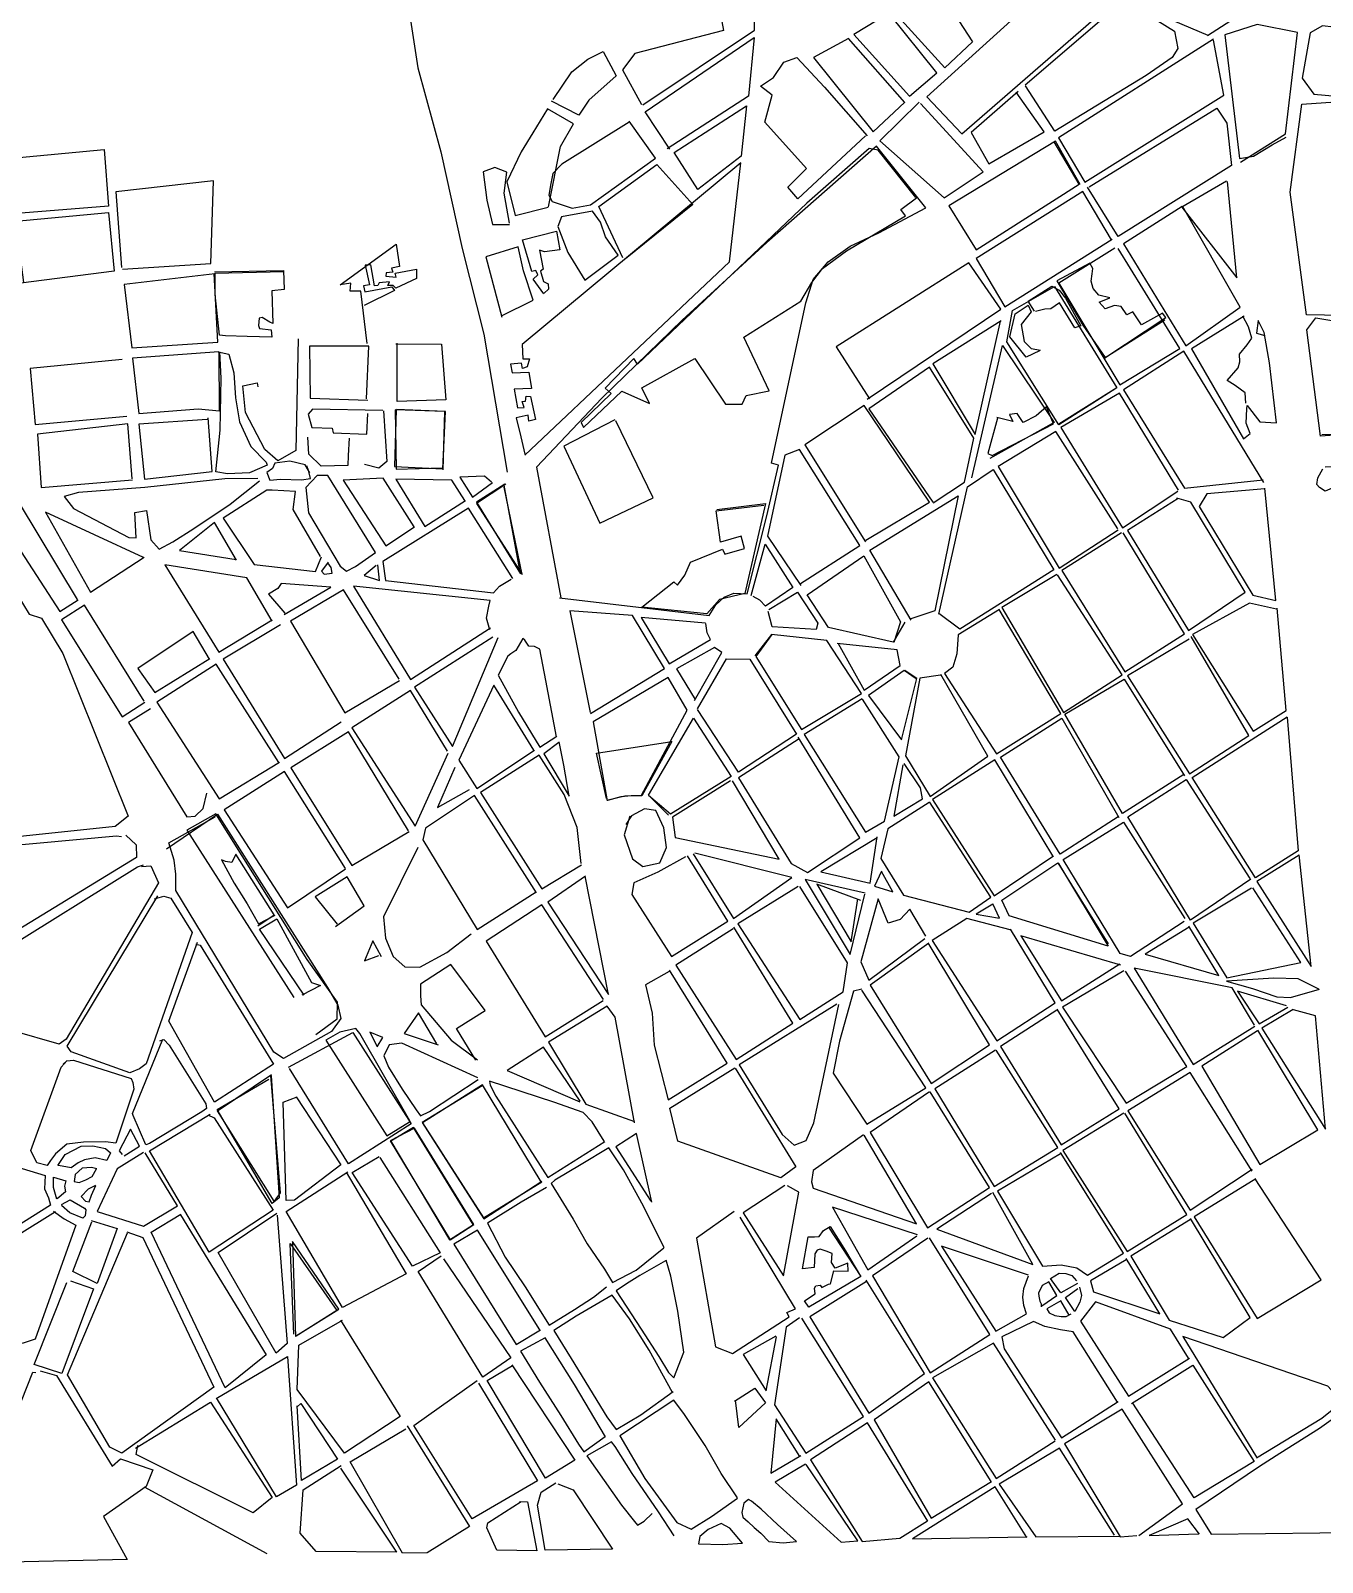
# Model space of a CAD drawing. Extents: x 636897 to 643904, y 804876 to 807482.
# Drawn here: x 639478 to 640889, y 804912 to 806585 of the extents above; entities that cross this region are included whole.
import ezdxf

# ---------------------------------------------------------------- set-up
doc = ezdxf.new("R2010")
doc.units = 0
doc.layers.get('0').update_dxf_attribs({"linetype": 'CONTINUOUS'})

msp = doc.modelspace()

# ---------------------------------------------------------------- linework, layer by layer
at = {"color": 1}
for points in [[(639446.51, 806655.01), (639571.28, 806670.16), (639716.4, 806690.96), (639843.97, 806709.75), (639883.27, 806661.3), (639901.12, 806544.61), (639926.14, 806452.83), (639949.5, 806347.42), (639973.23, 806253.81), (639998.4, 806102.8)], [(640763.72, 806580.17), (640818.72, 806615.24), (640818.71, 806623.93), (640651.94, 806689.51), (640457.19, 806513.13), (640495.23, 806472.47), (640666.85, 806621.74), (640764.17, 806580.18)], [(640420.18, 806607.94), (640462.44, 806636), (640467.38, 806634.35), (640499.59, 806655.01), (640511.4, 806637.72), (640482.71, 806610.47), (640506.86, 806573.01), (640476.85, 806544.82), (640418.38, 806608.78)], [(640146.87, 806504.25), (640268.85, 806585.92), (640268.32, 806624.65), (640228.84, 806618.54), (640234.79, 806585.51), (640138.11, 806560.37), (640124.75, 806542.44), (640145.53, 806504.43)], [(640415.38, 806604.03), (640377.23, 806580.98), (640438.24, 806513.52), (640468.09, 806539.25), (640415.83, 806604.04)], [(640564.66, 806526.18), (640648.32, 806597.87), (640659.37, 806609.96), (640678.07, 806610.23), (640709.63, 806595.91), (640727.75, 806584.58), (640731.36, 806565.74), (640725.37, 806556), (640696.93, 806536.32), (640597.17, 806475.58), (640564.91, 806525.08)], [(640799.87, 806441.45), (640848.96, 806472.36), (640862.32, 806583.42), (640817.99, 806592.06), (640782.86, 806580.89), (640798.87, 806445.66), (640813.95, 806448.28), (640834.34, 806460.62), (640849.72, 806469.04)], [(641055.43, 806498.7), (641064.71, 806552.85), (641057.8, 806570.04), (640889.53, 806590.59), (640876.14, 806582.89), (640867.42, 806533.21), (640879.9, 806515.72), (641056.95, 806500.3)], [(640176.14, 806455.77), (640149.28, 806496.74), (640268.61, 806577.9), (640262.21, 806513.6), (640173.24, 806456.14)], [(640433.07, 806506.93), (640371.55, 806576.82), (640333.33, 806556), (640398.49, 806474.84), (640433.07, 806507.15)], [(640770.3, 806575.89), (640601.14, 806468.33), (640629.82, 806419.63), (640781.69, 806514.93), (640770.32, 806575)], [(640048.74, 806510.02), (640069.35, 806540.38), (640086.6, 806554.17), (640103.32, 806562.39), (640117.79, 806535.81), (640087.73, 806509.22), (640076.78, 806492.91), (640047, 806508.2)], [(640556.84, 806518.63), (640505.43, 806474.07), (640524.82, 806439.6), (640585.38, 806474.82), (640554.63, 806517.9)], [(640206.87, 806411.56), (640180.91, 806452.1), (640260.02, 806503.3), (640254.28, 806448.15), (640207.09, 806411.78)], [(640448.66, 806507.11), (640405.88, 806464.78), (640476.12, 806402.69), (640518.59, 806430.98), (640450.25, 806505.82)], [(640911.39, 806274.18), (640871.94, 806274.94), (640853.97, 806408.78), (640866.82, 806504.9), (640935.53, 806509.6), (640925.05, 806356.51), (640914.51, 806274.27)], [(640043.89, 806392.77), (640056.71, 806458.78), (640071.01, 806483.41), (640042.76, 806499.85), (640026.49, 806473.61), (640013.88, 806452.8), (639998.22, 806420.12), (640007.39, 806383.16), (640043.45, 806392.53)], [(640131.75, 806485.38), (640058.31, 806439.45), (640048.54, 806429.18), (640046.36, 806418.44), (640044.24, 806405.47), (640047.75, 806398.65), (640069.54, 806391.18), (640089.49, 806394.8), (640160.8, 806446.03), (640131.95, 806486.28)], [(640634.4, 806414.63), (640774.04, 806500.7), (640784.94, 806484.27), (640789.94, 806437.85), (640666.12, 806360.21), (640632.86, 806414.14)], [(639457.76, 806384.5), (639453.78, 806445.64), (639558.2, 806455.39), (639562.87, 806393.38), (639458.42, 806384.96)], [(640055.85, 805965.58), (640219.41, 805946.24), (640226.68, 805958.01), (640235.6, 805966.27), (640246.18, 805970.55), (640260.9, 805969.82), (640282.27, 806055.25), (640295.09, 806110.38), (640287.46, 806112.63), (640324.98, 806287.81), (640332.77, 806313.4), (640349.2, 806332.55), (640373.25, 806349.88), (640404.72, 806364.51), (640456.13, 806391.7), (640402.02, 806459.11), (640282.26, 806353.74), (640189.81, 806268.9), (640101.83, 806183.52), (640030.74, 806108.15), (640057.19, 805965.39)], [(640624.75, 806417.27), (640597.68, 806464.45), (640481.25, 806393.69), (640511.01, 806345.91), (640623.64, 806417.46), (640596.14, 806463.97)], [(640001.14, 806374.77), (639995.42, 806407.58), (639998.18, 806430.59), (639984.92, 806435.6), (639972.34, 806431.05), (639976.45, 806400.2), (639982.69, 806373.41), (640000.95, 806373.65)], [(640017.97, 806121.33), (640241.36, 806332.7), (640253.79, 806440.79), (640014.93, 806242.39), (640015.77, 806226.82), (640022.9, 806226.78), (640020.45, 806217.81), (640015.15, 806216.12), (640014.33, 806222.11), (640002.12, 806220.69), (640004.13, 806211.39), (640022.15, 806212.29), (640025.27, 806194.33), (640006.37, 806193.41), (640010, 806173.01), (640017.11, 806173.41), (640014.94, 806180.04), (640018.5, 806180.35), (640019.47, 806185.72), (640024.15, 806185.62), (640029.46, 806160.36), (640022.39, 806158.4), (640021.55, 806165.06), (640008.26, 806162.28), (640013.68, 806141.48), (640017.95, 806122.44)], [(640124.79, 806337.12), (640098.67, 806393.03), (640162.09, 806438.94), (640201.49, 806395.39), (640127.71, 806335.86)], [(639578.18, 806324.73), (639674.9, 806330.72), (639677.52, 806421.2), (639570.94, 806409.17), (639577.24, 806326.48)], [(640784.59, 806421), (640735.89, 806392.33), (640795.83, 806315.04), (640785.72, 806420.36)], [(640658.86, 806356.68), (640627.63, 806409.55), (640511.04, 806336.33), (640542.27, 806283.47), (640659.51, 806357.37)], [(639470.32, 806310.22), (639461.51, 806377.02), (639563.04, 806386.7), (639569.1, 806322.49), (639467.22, 806309.25)], [(640083.54, 806312.7), (640119.81, 806340.11), (640105.95, 806360.03), (640100.43, 806375.92), (640091.67, 806387.95), (640057.97, 806381.76), (640053.79, 806371.19), (640064.74, 806342.74), (640083.54, 806312.48)], [(640736.32, 806393.01), (640671.89, 806352.34), (640740.3, 806240.98), (640799.34, 806283.06), (640736.52, 806393.68)], [(639845.45, 806243.26), (639838.66, 806300.76), (639826.86, 806300.47), (639827.75, 806309.4), (639816, 806307.54), (639877.23, 806352.06), (639880.97, 806327.43), (639872.32, 806325.88), (639873.55, 806321.23), (639866.22, 806320.61), (639866.08, 806317.04), (639877.25, 806315.76), (639876.03, 806320.18), (639899.52, 806324.56), (639899.56, 806314.32), (639876.88, 806303.95), (639873.91, 806306.99), (639868.12, 806306.85), (639870.03, 806310.68), (639858.7, 806309.73), (639857.21, 806306.79), (639853.43, 806306.48), (639849.52, 806329.32), (639843.29, 806328.94), (639848.06, 806307.46), (639841.63, 806306.63), (639842.91, 806299.98), (639872.39, 806305.39), (639875.39, 806301.24), (639842.17, 806285.04)], [(640038.49, 806297.54), (640026.95, 806313.73), (640031.95, 806318.31), (640029.82, 806323.38), (640025.4, 806322.15), (640015.4, 806356.86), (640052.36, 806366.03), (640055.98, 806345.86), (640039.34, 806343.44), (640033.95, 806345.31), (640038.03, 806324.48), (640034.97, 806322.39), (640038.15, 806311.12), (640043.33, 806308.8), (640043.7, 806302.79), (640038.91, 806298.44)], [(639992.55, 806273.67), (640027.08, 806290.8), (640016.25, 806322.82), (640010.7, 806348.95), (639975.34, 806338.04), (639992.59, 806272.12)], [(640662.67, 806347.43), (640601.29, 806309.29), (640668.13, 806198.1), (640733.47, 806237.9), (640666.23, 806347.3)], [(639679.18, 806319.69), (639580.16, 806308.08), (639588.36, 806238.58), (639682.4, 806244.73), (639678.51, 806319.9)], [(639678.68, 806321.91), (639754.14, 806323.13), (639754.88, 806302.44), (639741.56, 806300.99), (639742.46, 806265.16), (639739.3, 806266.87), (639730.93, 806272), (639727.62, 806271.03), (639726.93, 806262.99), (639727.9, 806259.68), (639740.63, 806258.22), (639741.49, 806250.44), (639714.31, 806251.1), (639690.69, 806251.84), (639684.21, 806252.57), (639679.53, 806296.99), (639679.62, 806320.15), (639754.62, 806322.03)], [(640392.1, 806182.64), (640537.88, 806281.12), (640502.92, 806331.66), (640358.08, 806239.89), (640394.54, 806183.15)], [(640663.56, 806194.2), (640601.33, 806154.48), (640544.61, 806245.21), (640550.62, 806279.45), (640596.49, 806305.6), (640664.65, 806195.11), (640601.54, 806155.15)], [(640538.44, 806268.22), (640463.71, 806221.05), (640510.05, 806144.07), (640537.55, 806267.97)], [(640803.83, 806273.15), (640746.4, 806237.57), (640803.32, 806139.27), (640810.52, 806145.25), (640806, 806156.27), (640806.7, 806171.88), (640807.27, 806175.68), (640821.1, 806157.77), (640839.17, 806156.91), (640831.45, 806222.2), (640825.9, 806255.47), (640819.1, 806268.43), (640817.24, 806254.57), (640826.43, 806252.14)], [(640805.86, 806178.31), (640805.13, 806189.43), (640794.23, 806197.39), (640785.39, 806203.17), (640797.51, 806216.85), (640799.12, 806223.36), (640798.9, 806231.82), (640807.1, 806241.83), (640812.25, 806249.32), (640808.59, 806261.47), (640802.27, 806273.34)], [(640907.9, 806143.56), (640887.45, 806142.13), (640872.38, 806258.24), (640882.06, 806271.41), (640949.18, 806260.03), (640946.32, 806216.07), (640911.24, 806143.87), (640888.75, 806143.51)], [(639683.33, 806234.51), (639589.31, 806227.47), (639596.17, 806166.85), (639660.85, 806172.04), (639684.29, 806169.73), (639683.79, 806233.63)], [(639682.66, 806234.27), (639694.53, 806231.89), (639699.94, 806211.54), (639701.74, 806184.2), (639705.96, 806157.8), (639718.44, 806130.95), (639735.35, 806113.78), (639736.32, 806110.47), (639717.16, 806102.19), (639692.91, 806101.14), (639680.17, 806103.27), (639685.03, 806148.82), (639686.06, 806205.63), (639684.45, 806234.31)], [(639770.04, 806248.71), (639767.76, 806126.62), (639748.01, 806115.21), (639733.89, 806127.77), (639712.61, 806168.21), (639709.88, 806197.09), (639725.38, 806200.6), (639726.16, 806195.95)], [(639844.74, 806182.89), (639847.29, 806240.63), (639782.72, 806240.57), (639783.47, 806183.8), (639846.33, 806181.59)], [(639877.07, 806243.16), (639926.97, 806242.63), (639931.38, 806181.95), (639878.21, 806180.17), (639878.39, 806243.64)], [(640506.17, 806096.52), (640539.82, 806241.08), (640596.37, 806157.02), (640526.11, 806117.76)], [(640825.5, 806091.73), (640738, 806235.12), (640672.06, 806192.86), (640738.57, 806085.45), (640824.54, 806094.38)], [(639577.77, 806225.84), (639477.36, 806215.97), (639482.9, 806154.87), (639582.88, 806164.06)], [(640464.12, 806069.36), (640498.28, 806091.86), (640508.6, 806140.02), (640460.02, 806217.61), (640393.93, 806172.22), (640463.65, 806070.24)], [(639314.06, 806211.15), (639336.98, 806176.54), (639347.13, 806153.86), (639371.08, 806113.92), (639357.77, 805979.06), (639451.52, 805988.55), (639476.39, 805947.53), (639489.63, 805943.41), (639513.11, 805904.58), (639584.4, 805726.87), (639570.21, 805715.82), (639286.33, 805685.72), (639241.55, 805801.07), (639305.63, 806165.5), (639302.54, 806191.04), (639311.21, 806209.3)], [(640732.17, 806083.28), (640667.7, 806189.18), (640603.63, 806151.64), (640671.1, 806042.03), (640731.54, 806081.92)], [(639862.87, 806170.21), (639786.01, 806171.62), (639781.02, 806166.15), (639785.17, 806151.78), (639807.24, 806150.77), (639808.26, 806145.68), (639845.26, 806144.38), (639846.47, 806166.9)], [(639863.55, 806169.78), (639866.94, 806114.64), (639858.44, 806107.08), (639842.75, 806111.13)], [(639877.1, 806171.23), (639875.54, 806109.06), (639928.38, 806106.38), (639931.04, 806169.02), (639877.76, 806171.25)], [(639928.63, 806105.28), (639930.37, 806169.01), (639876.21, 806170.99), (639877.17, 806106.21), (639927.47, 806107.47)], [(640390.34, 806028.45), (640460.09, 806070.15), (640388.71, 806175.87), (640323.68, 806132.74), (640390.16, 806026.89)], [(639588.83, 806095.63), (639583.99, 806155.63), (639485.4, 806144.25), (639489.53, 806086.01), (639589.08, 806094.52)], [(639670.71, 806160.48), (639596.02, 806155.26), (639602.43, 806095.08), (639676.38, 806103.39), (639671.78, 806162.29)], [(639529.12, 805963.85), (639422.26, 806140.21), (639390.1, 806134.95), (639509.63, 805950.67), (639529.81, 805963.2)], [(639825.77, 806140.1), (639824.91, 806120.93), (639824.52, 806110.01), (639795.36, 806109.5), (639781.67, 806122.52), (639780.76, 806140.98)], [(640666.01, 806040.78), (640597.96, 806147.26), (640535.25, 806108.87), (640601.86, 805998.12), (640666.25, 806039.9)], [(640318.09, 805980.45), (640383.81, 806022.71), (640318.02, 806127.69), (640301.93, 806121.25), (640282.86, 806032.99), (640319.46, 805978.93)], [(639783.07, 806102.29), (639777.74, 806110.84), (639761.15, 806114.88), (639744.73, 806112.68), (639742.21, 806106.83), (639736.08, 806102.44), (639739.18, 806094.28), (639750.74, 806095.24), (639773.69, 806094.48), (639783.67, 806096.07), (639781.7, 806103.59), (639779.77, 806109.78)], [(640470.19, 805947.68), (640501.53, 806086.82), (640529.54, 806105.82), (640595.89, 805996.18), (640493.13, 805931.12), (640470.39, 805948.57)], [(639726, 806095.95), (639689.94, 806095.49), (639602.65, 806086.18), (639530.19, 806080.79), (639514.5, 806076.17), (639524.63, 806063.06), (639585.32, 806031.63), (639593.35, 806030.94), (639591.54, 806058.95), (639604.4, 806061.06), (639609.22, 806028.89), (639618.16, 806018.65), (639633.32, 806026.82), (639656.12, 806041.2), (639695.75, 806068.03), (639727.84, 806093.55)], [(639794.73, 806010.61), (639764.71, 806061.96), (639767.33, 806081.63), (639741.91, 806083.22), (639736.12, 806083.07), (639688.12, 806052.47), (639722.12, 806002.11), (639789.13, 805994.21), (639795.85, 806010.19)], [(639854.74, 806015.01), (639802.75, 806099.22), (639790.94, 806099.37), (639778.58, 806086.14), (639781.5, 806058.38), (639815.92, 806000.23), (639822.96, 805994.84), (639832.86, 805999.77), (639854.74, 806015.24)], [(639897.01, 806043.24), (639863.17, 806096.28), (639819.35, 806094.07), (639866.14, 806022.2), (639897.23, 806043.25)], [(639952.41, 806072.02), (639938.05, 806093.93), (639876.78, 806095.07), (639908.59, 806043.31), (639953.08, 806071.82)], [(639981.52, 806091.91), (639973.79, 806098.39), (639946.87, 806097.49), (639960.56, 806075.57), (639982.43, 806091.48)], [(639996.06, 806089.6), (639965.15, 806070.12), (640012.99, 805991.82), (639995.19, 806088.69)], [(639996.95, 806089.62), (639965.18, 806068.78), (640014.78, 805991.2), (639995.47, 806086.47)], [(640826.36, 806084.62), (640763.03, 806079.25), (640754.69, 806065.45), (640813.47, 805968.5), (640838.55, 805962.68), (640826.34, 806085.51)], [(640440.07, 805941.1), (640394.86, 806017.65), (640491.32, 806076.98), (640465.87, 805951.35), (640439.59, 805942.64)], [(640731.76, 806074.01), (640676.52, 806039), (640743.17, 805929.99), (640805.14, 805971.86), (640745.67, 806070.13), (640730.42, 806074.42)], [(639601.23, 806009.76), (639494.22, 806058.96), (639543.18, 805971.56), (639601.9, 806010)], [(640004.88, 805986.49), (639956.19, 806063.43), (639862.78, 806005.19), (639865.53, 805984.55), (639983.68, 805970.82), (639990.17, 805978.11), (640003.11, 805986)], [(639702.86, 806006.52), (639678.89, 806047.78), (639640.46, 806017.42), (639702.39, 806007.4)], [(640669.9, 806036.6), (640604.57, 805995.55), (640673.5, 805884.6), (640738.6, 805926.09), (640671.68, 806036.65)], [(639741.72, 805940.02), (639714.26, 805987.21), (639624.38, 806001.43), (639683.56, 805906.05), (639741.69, 805941.36)], [(639803.12, 806004.59), (639795.8, 805994.6), (639798.77, 805991.34), (639807.21, 805992.44), (639806.16, 805998.65), (639802.7, 806003.68)], [(639855.55, 806000.78), (639842.46, 805989.76), (639859.07, 805984.39), (639857.08, 806001.71)], [(640433.22, 805938.91), (640420.43, 805917.19), (640349.63, 805932.94), (640326.41, 805968.86), (640388.12, 806011.24), (640428.31, 805939.45), (640421.11, 805916.77)], [(640599.12, 805990.95), (640539.01, 805954.93), (640606.47, 805840.38), (640670.46, 805881.4), (640600.02, 805990.75)], [(639880.71, 805876.71), (639819.69, 805974.27), (639761.76, 805940.08), (639821.28, 805840.03), (639880.97, 805875.16)], [(639979.56, 805930.63), (639976.12, 805943.46), (639978.69, 805956.44), (639979.87, 805962.71), (639830.73, 805978.11), (639892.97, 805876.13), (639980.4, 805932.88)], [(639601.84, 805852.56), (639536.86, 805957.37), (639511.64, 805941.59), (639577.78, 805835.47), (639602.75, 805851.69)], [(640089.67, 805839.27), (640170.37, 805888.16), (640135.43, 805946.27), (640067.14, 805951.17), (640089.2, 805840.15)], [(640536.62, 805952.64), (640491.44, 805925.01), (640489.95, 805904.48), (640485.65, 805889.68), (640476.46, 805882.99), (640533.23, 805794.89), (640603.39, 805838.97), (640536.17, 805952.63)], [(640839.24, 805953.12), (640809.68, 805959.72), (640747.52, 805925.43), (640813.63, 805819.97), (640849.6, 805842.26), (640839.88, 805954.25)], [(639750.73, 805936.02), (639688.42, 805898.6), (639755.29, 805789.83), (639817.08, 805830.13)], [(639673.28, 805898.67), (639655.6, 805928.73), (639595.15, 805888.46), (639613.41, 805861.98), (639673.71, 805899.34)], [(639982.89, 805922.48), (639897.41, 805867.77), (639938.67, 805803.12), (639988.68, 805922.18)], [(640052.43, 805813.55), (640040.64, 805875.16), (640034.21, 805909.51), (640028.57, 805912.27), (640022.32, 805912.78), (640017.93, 805919.35), (640015.66, 805921.07), (640007.97, 805907.96), (640002.49, 805904.26), (639999.21, 805901.95), (639988.82, 805881.2), (640010.77, 805840.56), (640034.22, 805802.4), (640052.85, 805814.45)], [(640287.89, 805925.53), (640270.26, 805901.46), (640320.01, 805821.68), (640385.59, 805860.82), (640347.76, 805919.08), (640287.23, 805925.29), (640269.35, 805902.11)], [(640360.32, 805915.62), (640388.61, 805864.68), (640428, 805891.55), (640424.66, 805908.62), (640359.21, 805915.59)], [(640743.86, 805920.21), (640676.5, 805880.22), (640744.22, 805773.03), (640809.08, 805814.96), (640746.01, 805923.38)], [(640203.13, 805853.37), (640233.17, 805905.61), (640225.23, 805911.2), (640183.52, 805887.83), (640203.99, 805854.51)], [(640206.71, 805844.11), (640238.25, 805898.84), (640263.88, 805898.4), (640314.8, 805816.64), (640251.51, 805775.12), (640206.51, 805843.44)], [(639748.94, 805785.66), (639680.55, 805893.06), (639615.68, 805851.34), (639683.8, 805745.72), (639749.82, 805786.13)], [(640445.43, 805877.09), (640432.51, 805886.11), (640393.57, 805858.64), (640429.3, 805810.32), (640446.32, 805877.33), (640432.96, 805886.13)], [(640027.85, 805798.9), (639983.98, 805869.95), (639945.73, 805788.15), (639965.43, 805757.25), (640028.29, 805799.13)], [(640108.64, 805744.43), (640123.24, 805748.37), (640134.12, 805749.55), (640145.47, 805749.84), (640195.16, 805842.92), (640174.41, 805878.46), (640092.59, 805829.99), (640107.76, 805743.74)], [(640472.06, 805880.87), (640449.43, 805877.63), (640433.74, 805792.84), (640460.69, 805748.31), (640523.94, 805792.66), (640472.26, 805881.77)], [(640738, 805772.65), (640670.93, 805729.76), (640608.08, 805838.42), (640672.81, 805876.56), (640738.7, 805771.11)], [(639933.46, 805797.87), (639892.83, 805864.1), (639828.82, 805823.52), (639897.89, 805715.91), (639933.96, 805795.65)], [(640386.52, 805855.34), (640322.93, 805816.11), (640389.96, 805709.57), (640410.82, 805721.45), (640426.87, 805791.78), (640386.98, 805854.91)], [(639608.73, 805844.27), (639584.84, 805829.19), (639648.44, 805726.35), (639657.77, 805727.03), (639666.47, 805735.49), (639670.28, 805752.06)], [(640175, 805728.12), (640153.04, 805750.04), (640202.3, 805834.19), (640243.17, 805770.22), (640176.97, 805729.28), (640152.83, 805749.59)], [(640666.12, 805726.08), (640602.79, 805685.3), (640537.55, 805791.44), (640604.62, 805834.1), (640667.03, 805725.66)], [(640850.89, 805835.16), (640863.02, 805689.16), (640816.1, 805659.7), (640747.21, 805769.31), (640850.88, 805835.61)], [(639890.88, 805711.06), (639825.37, 805818.98), (639762.22, 805779.76), (639828.82, 805672.98), (639891.35, 805710.18)], [(640055.03, 805807.6), (640038.64, 805794.94), (640066.3, 805748.87), (640060.55, 805782.57), (640055.45, 805808.28)], [(640317.7, 805811.53), (640251.3, 805768.66), (640308.87, 805675.24), (640326.71, 805665.45), (640383.89, 805703.18), (640316.54, 805813.28)], [(640079.28, 805675.26), (640075.18, 805714.58), (640060.69, 805750.73), (640033.55, 805793.7), (639969.56, 805752.68), (640036.56, 805647.47), (640079.76, 805673.94)], [(640431.09, 805783.2), (640420.92, 805727.05), (640452.29, 805745.87), (640450.21, 805757.85), (640432.4, 805784.34)], [(640594.82, 805683.54), (640531.39, 805788.39), (640463.22, 805745.26), (640530.67, 805639.84), (640595.7, 805683.78)], [(639821.77, 805669.69), (639755.43, 805775.58), (639689.22, 805734.05), (639758.49, 805626.9), (639821.78, 805669.46)], [(639941.47, 805780.25), (639922.31, 805736.57), (639957.45, 805756.16)], [(640242.69, 805765.55), (640179.11, 805725.87), (640182.12, 805703.68), (640295.62, 805679.81), (640244.92, 805765.61)], [(640811.24, 805658.24), (640745.11, 805613.38), (640676.81, 805726.35), (640740.36, 805767.14), (640810.11, 805658.88)], [(640030.65, 805643.31), (639962.74, 805749.39), (639909.3, 805713.75), (639906.27, 805701.2), (639965.74, 805603.16), (640030.4, 805644.2)], [(640132.77, 805726.94), (640126.38, 805706.51), (640135.5, 805680.24), (640146.84, 805672.06), (640165.44, 805676.09), (640172.82, 805692.76), (640169.83, 805714.28), (640161.11, 805733.21), (640148.59, 805735.13), (640134.31, 805727.42), (640128.32, 805717.69)], [(640459.74, 805742.05), (640414.59, 805713.08), (640406.72, 805680.82), (640431.56, 805640.47), (640503.28, 805622), (640526.92, 805638.41), (640459.94, 805742.73)], [(639626.5, 805691.4), (639681.9, 805729.1), (639802.27, 805539.7), (639813.66, 805520.61), (639816.7, 805505.99), (639806.6, 805491.48), (639754.33, 805462.32), (639743.69, 805469.18), (639636.34, 805645.77), (639636.34, 805663.59), (639634.84, 805678.92), (639628.79, 805697.69), (639679.53, 805726.15)], [(639789.58, 805488.5), (639812.98, 805505.57), (639813.2, 805523.61), (639780.18, 805570.44), (639680.2, 805729.6), (639648.58, 805711.66), (639765.41, 805528.87)], [(640738.47, 805611.88), (640679.53, 805573.43), (640668.31, 805576.94), (640606.28, 805679.59), (640672.06, 805720.22), (640739.06, 805615.23)], [(639582.03, 805706.09), (639593.21, 805695.68), (639593.56, 805681.66), (639437.6, 805586.64), (639406.15, 805606.33), (639382.31, 805624.44), (639384.94, 805652.57), (639379.48, 805674.7), (639396.48, 805689.61), (639571.58, 805705.61), (639577.17, 805704.63)], [(640402.81, 805703.21), (640341.4, 805666.04), (640395.38, 805653.59), (640403.01, 805704.33)], [(639900.92, 805692.61), (639863.41, 805616.84), (639865.55, 805593.74), (639873.85, 805573.46), (639886.6, 805562.42), (639903.31, 805561.95), (639932.52, 805578.05), (639959.18, 805598.32)], [(640193.34, 805682.58), (640163.25, 805665.79), (640136.82, 805654.22), (640134.69, 805641.47), (640178.26, 805573.53), (640239.87, 805612.05), (640195.54, 805683.75)], [(640201.72, 805685.69), (640245.8, 805615.31), (640309.48, 805659.89), (640203.48, 805686.62)], [(640864.03, 805684.29), (640817.77, 805655.51), (640877.1, 805562.81), (640864.02, 805684.73)], [(639599.16, 805671.78), (639609.38, 805672.71), (639617.64, 805654.21), (639516.82, 805483.29), (639509.16, 805477.97), (639458.46, 805492.5), (639452.43, 805501.93), (639453.83, 805526.02), (639450.83, 805547.77), (639444.1, 805567.42), (639442.53, 805576.74), (639594.49, 805671.44), (639601.33, 805673.84)], [(640407.51, 805666.81), (640400.13, 805650.37), (640420.11, 805644.19), (640407.74, 805666.59)], [(640601.04, 805675.23), (640655.42, 805584.85), (640547.25, 805617.99), (640539.03, 805635.15), (640600.13, 805675.88), (640655.13, 805587.52)], [(640084.31, 805661.36), (640043.16, 805632.94), (640109.38, 805531.94), (640083.64, 805661.57)], [(640316.63, 805650.05), (640250.63, 805609.2), (640318.5, 805504.91), (640365.84, 805535.04), (640370.61, 805566.79), (640318.19, 805650.09)], [(640389.64, 805642.75), (640324.24, 805657.59), (640373.28, 805575.76), (640389.22, 805641.63)], [(640811.93, 805648.46), (640748.09, 805610.12), (640785, 805550.47), (640865.86, 805566.98), (640813.48, 805648.72)], [(639613.19, 805636.5), (639623.58, 805639.43), (639631.2, 805637.4), (639654.42, 805599.9), (639604.14, 805456.31), (639596.93, 805450.78), (639586.35, 805446.51), (639522.08, 805469.39), (639517.91, 805475.74), (639616.89, 805639.93)], [(640529.11, 805630.89), (640511.13, 805619.75), (640536.4, 805615.49), (640529.1, 805631.34)], [(640103.73, 805526.68), (640036.33, 805630.09), (639975.64, 805590.27), (640040.18, 805485.67), (640103.53, 805525.56)], [(640548.31, 805602.65), (640501, 805615.27), (640463.09, 805590.93), (640533.54, 805481.36), (640597.3, 805522.82), (640548.73, 805603.55)], [(640245.64, 805603.95), (640182.73, 805564.29), (640248.78, 805461.07), (640310.58, 805500.92), (640246.26, 805605.75)], [(640743.97, 805605.56), (640695.72, 805576.29), (640776.25, 805552.92), (640743.5, 805606.66)], [(639658.53, 805587.08), (639663.01, 805586.08), (639743.14, 805455.81), (639678.92, 805414.32), (639628.8, 805503.04), (639660.04, 805589.13)], [(640459.15, 805588.16), (640395.05, 805542.46), (640461.89, 805434.8), (640525.63, 805477.15), (640458.69, 805588.59)], [(640669.3, 805564.04), (640559.83, 805596.03), (640604.15, 805525), (640668.15, 805565.57)], [(640175.55, 805557.21), (640149.86, 805542.76), (640156.88, 805511.76), (640159.32, 805476.63), (640174.4, 805417.11), (640238.86, 805457.03), (640175.96, 805558.78)], [(640672.58, 805557.89), (640605.43, 805518.13), (640674.87, 805413.2), (640741.12, 805453.39), (640674.15, 805557.49)], [(640815.03, 805498.45), (640790.62, 805539.26), (640683.86, 805560.85), (640748.19, 805455.57), (640815.5, 805497.57)], [(640885.3, 805537.85), (640862.97, 805549.31), (640836.23, 805549.98), (640784.65, 805546.68), (640812.91, 805538.48), (640839.41, 805529.57), (640854.35, 805528.83), (640886.19, 805538.09)], [(640850.12, 805519.82), (640796.5, 805535.84), (640820.11, 805500.14), (640851.5, 805518.29)], [(640137.85, 805391.7), (640116.46, 805507.4), (640107.92, 805519.21), (640043.88, 805479.97), (640084.55, 805412.4), (640137.81, 805393.25)], [(640358.83, 805521.51), (640252.05, 805455.36), (640299.17, 805379.05), (640312.15, 805367.35), (640325.38, 805372.58), (640333.81, 805391.94), (640361.06, 805521.34)], [(640599.06, 805514.85), (640537.47, 805475.44), (640604.08, 805368), (640667.46, 805407), (640599.69, 805516.2)], [(640857.58, 805515.55), (640823.13, 805495.31), (640892.93, 805384.83), (640881.8, 805508.81), (640857.81, 805515.33)], [(639619.1, 805481.63), (639623.52, 805482.86), (639629.24, 805476.77), (639669.16, 805412.74), (639670.18, 805407.64), (639664.94, 805403.72), (639607.9, 805369.1), (639603.71, 805367.66), (639589.75, 805400.04), (639589.25, 805402.04), (639622.4, 805483.27)], [(639759.47, 805452.65), (639829.79, 805490.51), (639893.55, 805390.78), (639825.16, 805347.18), (639760.84, 805451.35)], [(639892.17, 805393.99), (639837.66, 805489.49), (639833.07, 805494.94), (639815.8, 805490.94), (639800.43, 805482.09), (639867.19, 805377.77), (639891.97, 805393.09)], [(640818.53, 805492.3), (640757.58, 805453.8), (640821.08, 805346.28), (640884.26, 805384.39), (640818.73, 805492.97)], [(639966.47, 805441.06), (639883.57, 805479.06), (639869.59, 805476.93), (639863.88, 805465.2), (639868.86, 805452.86), (639883.94, 805428.74), (639899.21, 805405.97), (639903.83, 805399.62), (639913.73, 805404.33), (639966.75, 805439.06)], [(640078.46, 805415.37), (640038.23, 805474.71), (639998.56, 805448.99), (640077.81, 805414.91)], [(640532.01, 805471.08), (640465.82, 805429.11), (640530.85, 805322.29), (640600.15, 805365.01), (640532.9, 805471.32)], [(639513.5, 805456.03), (639517.43, 805459.47), (639524.53, 805460.32), (639587.62, 805440.3), (639589.51, 805435.9), (639590.58, 805428.8), (639570.91, 805369.72), (639559.52, 805371), (639535.48, 805370.61), (639517.49, 805368.38), (639505.07, 805357.82), (639499.45, 805350.77), (639496.03, 805345.34), (639484.6, 805348.17), (639478.24, 805361.6), (639511.14, 805452.63), (639517.86, 805459.93)], [(640247.68, 805451.69), (640313.86, 805343.79), (640297.69, 805331.58), (640185.11, 805371.95), (640176.18, 805408.02), (640247.46, 805451.9)], [(640812.8, 805338.95), (640744.84, 805447.03), (640676.87, 805404.79), (640745.06, 805296.27), (640812.52, 805341.17)], [(639740.78, 805443.05), (639749.49, 805309.86), (639741.84, 805303.88), (639681.57, 805406.37), (639738.2, 805439.65)], [(639740.1, 805443.7), (639750.46, 805315.45), (639744.01, 805306.38), (639682.06, 805404.82), (639740.97, 805444.62)], [(639971.15, 805432.27), (639905.57, 805392.1), (639973.01, 805287.12), (640036.56, 805328.14)], [(640035.69, 805327.22), (639971.57, 805433.39), (639906.02, 805391.89), (639972.77, 805288.01), (640036.58, 805327.47)], [(640104.72, 805371.71), (640091.27, 805392.98), (640081.45, 805402.97), (640049.54, 805414.42), (639979.26, 805437.37), (639979.82, 805432.93), (639986.36, 805420.85), (640043.14, 805332.09), (640105.18, 805371.28)], [(639768.08, 805420.35), (639816.96, 805345.86), (639766.03, 805307.38), (639756.91, 805306.93), (639753.98, 805414.43), (639769.2, 805420.38)], [(640459.89, 805425.62), (640395.09, 805381.23), (640457.83, 805277.26), (640525.54, 805321.04), (640460.78, 805425.86)], [(639671.47, 805400.77), (639678.47, 805397.16), (639742.92, 805296.33), (639673.03, 805250.69), (639607.65, 805361.3), (639673.91, 805401.28)], [(640672.25, 805402.45), (640605.8, 805361.59), (640676.05, 805251.34), (640741.39, 805291.73), (640673.59, 805402.26)], [(639962.04, 805280.84), (639897.27, 805385.88), (639870.66, 805372.29), (639936.41, 805263.94), (639962.26, 805280.62)], [(639961.37, 805280.6), (639896.13, 805386.74), (639871.57, 805371.87), (639935.51, 805264.14), (639961.82, 805280.61)], [(640170.22, 805255.33), (640147.71, 805300.64), (640125.55, 805340.39), (640109.8, 805364.49), (640079.31, 805346.36), (640050.56, 805329.38), (640046.65, 805325.49), (640070.56, 805286.68), (640086.16, 805259.68), (640104.89, 805232.09), (640113.72, 805217.39), (640139.66, 805230.74), (640169.78, 805255.32)], [(640388.03, 805378.83), (640333.11, 805339.82), (640331.19, 805327.52), (640332.93, 805320.44), (640445.92, 805281.63), (640388.7, 805378.4)], [(639409.47, 805359.86), (639493.63, 805334.37), (639493.11, 805319.66), (639497.36, 805309.96), (639499.57, 805302), (639271.11, 805158.38), (639259.58, 805165.43), (639245.78, 805182.46), (639278.22, 805291.74), (639286.13, 805296.17), (639304.85, 805295.53), (639343.29, 805299.17), (639370.35, 805312.33), (639391.19, 805334.01), (639400.82, 805349.4), (639409.42, 805361.87)], [(639859.51, 805354.06), (639925.4, 805249.71), (639895.25, 805235.14), (639829.19, 805337.71), (639858.82, 805354.93)], [(640603.22, 805357.96), (640534.32, 805317.03), (640583.59, 805235.21), (640604.04, 805236.84), (640621.04, 805233.48), (640632.82, 805225.53), (640672.08, 805249.46), (640603.19, 805359.29)], [(639822.72, 805337.99), (639888.11, 805226.94), (639818.65, 805190.22), (639756.99, 805294.9), (639824.49, 805338.48)], [(640816.79, 805330.81), (640749.25, 805289.03), (640817.96, 805178.08), (640888.15, 805220.37), (640815.9, 805330.79)], [(640041.41, 805321.13), (640013.98, 805305.3), (639976.92, 805282.1), (639996.56, 805244.96), (640018.09, 805212.54), (640044.53, 805170.67), (640072.15, 805187.85), (640092.75, 805201.28), (640107.16, 805212.77)], [(640302.13, 805323.23), (640256.56, 805293.36), (640300.6, 805224.54), (640317.22, 805316.26), (640304.81, 805322.85)], [(640527.93, 805314.65), (640468.11, 805275.73), (640573.07, 805237.17), (640529.24, 805315.57)], [(640447.11, 805269.64), (640354.16, 805299.81), (640392.84, 805231.31), (640446.25, 805268.5)], [(639502.86, 805295.18), (639514.42, 805287.01), (639527.07, 805280.2), (639482.77, 805155.47), (639468.63, 805150.88), (639412.88, 805224.53), (639419.35, 805241.85), (639504.87, 805295.01)], [(639544.09, 805285.08), (639572.38, 805276.44), (639550.73, 805216.43), (639523.9, 805229.34), (639544.8, 805283.76)], [(639641.71, 805291.33), (639735.11, 805138.22), (639690.35, 805102.35), (639609.45, 805272.25), (639642.14, 805292.01)], [(639747.29, 805291.1), (639758.17, 805150.83), (639746.19, 805140.29), (639682.61, 805250.27), (639746.79, 805293.31)], [(640246.5, 805294.88), (640205.37, 805265.79), (640226.16, 805147.18), (640244.83, 805139.63), (640306.62, 805179.93), (640304.05, 805184.76), (640313.52, 805188.79), (640253.33, 805288.82)], [(640745.09, 805286.25), (640680.18, 805246.32), (640722.03, 805176.11), (640780.84, 805157.32), (640810.36, 805179.22), (640745.29, 805287.37)], [(639582.94, 805272.7), (639600.47, 805266.46), (639677.87, 805102.93), (639577.45, 805030.91), (639564.37, 805037.48), (639518.28, 805116.5), (639583.63, 805271.6)], [(640034.41, 805165.52), (639966.2, 805274.7), (639940.31, 805259.13), (640008.31, 805149.5), (640034.86, 805165.53)], [(640458.34, 805265.91), (640397.91, 805224.53), (640460.92, 805118.56), (640526.01, 805160.5), (640460.11, 805266.18)], [(639929.13, 805243.12), (640002.67, 805135.17), (639971.8, 805113.9), (639901.41, 805229.5), (639926.36, 805246.61)], [(640568.25, 805225.25), (640473.03, 805257.15), (640532.37, 805164.22), (640566.19, 805183.11), (640563.29, 805192.39), (640562.17, 805201.27), (640563.27, 805210.87), (640568.27, 805224.58)], [(640171.47, 805241.11), (640143.59, 805225.05), (640129.13, 805215.78), (640117.74, 805208.14), (640144.84, 805166.51), (640164.3, 805136.49), (640174.76, 805118.94), (640180.7, 805113.08), (640191.79, 805141.19), (640184.88, 805186), (640177.46, 805224.34), (640172.34, 805241.8)], [(640674.94, 805242.18), (640635.88, 805219.15), (640639.3, 805207.21), (640711.83, 805183.2), (640674.91, 805243.52)], [(639521.25, 805219.25), (639546.42, 805210.53), (639511.78, 805118.12), (639481.69, 805127.83), (639517.52, 805217.37)], [(640391.16, 805218.57), (640329.11, 805179.83), (640393.66, 805074.78), (640454.48, 805117.95), (640390.68, 805220.12)], [(640179.09, 805097.23), (640153.66, 805143.57), (640132.31, 805177.78), (640113.4, 805203.58), (640074.12, 805180.55), (640049.57, 805165.01), (640068.6, 805134.31), (640107.61, 805070.49), (640117.54, 805056.71), (640144.52, 805072.97), (640179.96, 805098.14)], [(640742.88, 805134.77), (640723.38, 805166.57), (640641.57, 805196.36), (640624.96, 805175.01), (640677.57, 805093.05), (640744, 805134.8)], [(639816.33, 805176.13), (639881.8, 805070.87), (639820.88, 805031.03), (639769.02, 805100.33), (639770.92, 805148.93), (639818.56, 805176.41)], [(640318.01, 805178.66), (640303.34, 805168.71), (640290.56, 805083.55), (640324.84, 805030.96), (640387.97, 805070.85), (640320.69, 805178.28)], [(640665.49, 805086.51), (640617.01, 805163.45), (640603.37, 805165.78), (640585.91, 805169.35), (640573.75, 805174.61), (640538.99, 805157.93), (640541.76, 805145.08), (640604.11, 805047.55), (640666.13, 805087.41)], [(640106.15, 805048.85), (640071.98, 805106.11), (640039.98, 805156.75), (640013.17, 805142.27), (640033.84, 805108.5), (640057.25, 805071.9), (640076.52, 805040.76), (640082.3, 805032.22), (640105.7, 805049.29)], [(640292.23, 805158.63), (640256.44, 805138.58), (640281.7, 805099.14), (640292.92, 805157.98)], [(640597.72, 805045.17), (640530.03, 805151.02), (640463.51, 805113.05), (640532.85, 805003.23), (640597.52, 805044.27)], [(640817.32, 805025.96), (640888.83, 805069.18), (640901.93, 805079.75), (640905.39, 805092.76), (640895.31, 805104.08), (640736.95, 805158.45), (640817.53, 805026.41)], [(639680.62, 805090.75), (639758.54, 805136.37), (639768.31, 804996.07), (639746.59, 804983.05), (639680.83, 805091.2)], [(639488.1, 805120.86), (639506.05, 805115.75), (639566.89, 805016.83), (639576.05, 805024.86), (639611.54, 805012.61), (639603.99, 804994.38), (639557.37, 804961.58), (639583.5, 804914.8), (639438.36, 804911.58), (639413.32, 804950.82), (639480.34, 805119.55), (639483.46, 805119.18)], [(640003.76, 805127.4), (640072.53, 805023.34), (640040.51, 805003.6), (639976.57, 805110.24), (640004.44, 805126.75)], [(640680.67, 805085.11), (640747.75, 805127.1), (640814.98, 805021.67), (640749.39, 804982.17), (640682.22, 805085.37)], [(639967.29, 805107.55), (640031.68, 805000.49), (639960.34, 804959.04), (639896.74, 805061.23), (639965.66, 805110.41)], [(640527.6, 804999.76), (640459.16, 805108.94), (640399.64, 805067.36), (640462.02, 804959.81), (640527.81, 804999.99)], [(639592.46, 805036.41), (639674.26, 805086.8), (639741.93, 804982.49), (639721.19, 804965.71), (639593.08, 805029.52), (639595.06, 805039.15)], [(639769.05, 805081.62), (639773.2, 805085.06), (639813.26, 805024.38), (639773.98, 805001.12), (639769.25, 805082.74)], [(640250.13, 804982.1), (640232.54, 805008.6), (640214.84, 805039.33), (640192.39, 805073.06), (640180.64, 805088.8), (640121.5, 805049.68), (640149.16, 805003.39), (640184, 804955.05), (640199.55, 804947.87), (640221.91, 804961.79), (640250.35, 804981.88)], [(640688.74, 804941.01), (640736.42, 804975.39), (640670.58, 805078.84), (640607.4, 805040.96), (640668.52, 804939.39), (640686.74, 804940.96)], [(640458.09, 804956.59), (640392.37, 805064.06), (640330.14, 805023.52), (640386.49, 804934.53), (640427.6, 804938.01), (640457.86, 804956.81)], [(640945.21, 804943.66), (640941.15, 804998.79), (640938.95, 805024.34), (640935.51, 805054.76), (640930.57, 805065.33), (640926.24, 805069.23), (640917.91, 805072.81), (640906.81, 805071.64), (640898.91, 805066.98), (640886.22, 805057.98), (640843.04, 805030.4), (640820.46, 805016.24), (640751.05, 804969.3), (640767.98, 804942.33), (640945.85, 804944.57)], [(639889.18, 805060.59), (639957.43, 804950.95), (639911.16, 804922.17), (639884.22, 804921.71), (639826.91, 805021.61), (639887.93, 805057.44)], [(640181.03, 804940.5), (640163.89, 804966.79), (640135.22, 805008.83), (640116.66, 805038.2), (640112.75, 805043.45), (640085.53, 805027.85), (640123.61, 804974.24), (640137.88, 804956.12), (640141.09, 804952.19), (640148.33, 804956.61), (640157.03, 804964.84)], [(640662.23, 804941.46), (640602.17, 805036.37), (640536.35, 804996.86), (640576.1, 804939.51), (640668.27, 804940.27)], [(639816.4, 805014.66), (639877.51, 804922.88), (639789.75, 804923.34), (639772.54, 804943.4), (639775.57, 804990.91), (639817, 805017.35)], [(640053.81, 804997.26), (640070.67, 804991), (640113.73, 804926.16), (640040.04, 804924.97), (640031.68, 804973.98), (640035.77, 804988.34), (640051.78, 804998.54)], [(639736.35, 804920.88), (639602.22, 804993.89)], [(640011.98, 804977.94), (640020.9, 804977.72), (640031.16, 804924.08), (639987.26, 804924.76), (639976.17, 804949.42), (639977.38, 804954.8), (640013.98, 804978.21)], [(640314.57, 804934.5), (640293.83, 804953.13), (640276.27, 804969.62), (640265.58, 804978.48), (640262.42, 804980.4), (640257.18, 804976.26), (640254.98, 804966.19), (640256.23, 804960.87), (640261.92, 804955.9), (640268.31, 804949.6), (640275.59, 804943.55), (640284.5, 804934.42), (640300.13, 804933.03), (640314.79, 804934.29)], [(640566.54, 804938.61), (640531.97, 804994.08), (640441.42, 804937.47), (640566.52, 804939.5), (640566.52, 804939.72)], [(640255.6, 804932.58), (640242.05, 804948.94), (640232.57, 804954.04), (640218.04, 804947.44), (640209.1, 804939.87), (640207.52, 804931.81), (640234.26, 804931.15), (640255.82, 804932.58)], [(640755.06, 804942.45), (640742.4, 804959.06), (640700.1, 804940.85), (640753.95, 804942.65)]]:
    msp.add_lwpolyline(points, dxfattribs=at)
at = {"color": 3}
for points in [[(640390.03, 806470.28), (640316.33, 806401.38), (640305.09, 806414.22), (640325.49, 806434.78), (640280.11, 806485.27), (640288.04, 806514.64), (640275.32, 806524.55), (640289.54, 806534.27), (640300.91, 806551.03), (640315.25, 806555.85), (640345.47, 806523.68), (640391.81, 806470.33)], [(640445.19, 806402.91), (640404.01, 806454.61), (640394.17, 806456.36), (640326.01, 806396.95), (640140.86, 806220.99), (640136.92, 806226.9), (640105.69, 806194.71), (640112.08, 806188.64), (640079.27, 806157.07), (640082.08, 806151.58), (640124.03, 806191.4), (640153.99, 806177.7), (640145.76, 806194.85), (640203.7, 806227.06), (640237.04, 806177.16), (640255.52, 806177.19), (640259.73, 806186.65), (640284.98, 806191.75), (640257.2, 806250.47), (640319.42, 806289.7), (640331.36, 806310.26), (640343.22, 806325.26), (640369.21, 806344.85), (640433.68, 806382.8), (640428.6, 806390.01), (640445.86, 806402.7)], [(640651.61, 806227.88), (640718.39, 806271.67), (640714.48, 806276.47), (640691.65, 806263.86), (640682.16, 806277.87), (640675.78, 806274.81), (640669.32, 806283.77), (640662.16, 806285.14), (640652.02, 806281.32), (640645.37, 806288.72), (640657.27, 806293.48), (640644.96, 806296.28), (640638.76, 806303.47), (640636.77, 806311.43), (640637.68, 806319.47), (640638.42, 806325.5), (640635.15, 806331.2), (640599.36, 806312.03), (640627.55, 806263.33), (640651.83, 806228.11), (640717.34, 806269.2)], [(640574.83, 806278.67), (640567.87, 806289.85), (640593.72, 806306.09), (640601.85, 806301.63), (640608.53, 806293.12), (640625.56, 806262.83), (640618.93, 806260.66), (640602.2, 806287.83), (640592.8, 806281.36), (640586.13, 806280.97), (640575.74, 806278.25)], [(640580.18, 806235.4), (640565.66, 806228.34), (640547.73, 806250.59), (640553.76, 806275.68), (640567.99, 806285.17), (640571.29, 806278.13), (640560.29, 806264.05), (640563.67, 806245.44), (640570.99, 806237.83), (640581.27, 806236.09)], [(640534.2, 806161.86), (640523.84, 806123.3), (640528.35, 806120.97), (640595.58, 806155.65), (640587.76, 806174.37), (640576.66, 806164.29), (640562.38, 806157.02), (640555.67, 806166.86), (640547.46, 806165.76), (640550.99, 806158.28), (640533.52, 806162.51)], [(640116.15, 806160.03), (640060.35, 806131.21), (640099.91, 806047.18), (640158.19, 806074.73), (640117.29, 806158.94)], [(640892.44, 806108.51), (640902.44, 806109.21), (640909.4, 806098.26), (640905.01, 806087.46), (640892.45, 806082.24), (640886.12, 806086.08), (640883.14, 806089.34), (640884.51, 806096.5), (640889.83, 806106.44)], [(640227.53, 806062.04), (640280.79, 806068.75), (640258.16, 805970.43), (640230.73, 805963.72), (640216.88, 805948.22), (640145.68, 805955.3), (640180.81, 805982.92), (640184.69, 805979.45), (640192.64, 805990.34), (640198.73, 806004.53), (640233.99, 806018.79), (640236.36, 806013.29), (640258.02, 806019.41), (640254.33, 806032.89), (640231.79, 806026.3), (640227.12, 806060.69), (640279.06, 806066.92)], [(640265.34, 805968.17), (640280.61, 806024), (640310.54, 805976.9), (640280.79, 805956.32), (640274.61, 805962.84), (640267.38, 805967.11)], [(639754.72, 805947.48), (639805.83, 805977.07), (639751.63, 805981.24), (639747.98, 805975.8), (639737.9, 805969.53), (639755.8, 805948.84)], [(640284.44, 805952.63), (640315.79, 805971.69), (640338.03, 805937.76), (640336.21, 805930.81), (640288.27, 805933.81), (640283.61, 805950.61)], [(640215.37, 805937.72), (640145.08, 805943.93), (640175.76, 805893.51), (640220.72, 805920.05), (640217.19, 805927.3), (640215.6, 805937.5)], [(640106.97, 805746.37), (640096.12, 805795.96), (640178.61, 805808.54), (640145.63, 805749.14), (640127.16, 805748.89), (640108.8, 805744.41)], [(639726.06, 805607.24), (639744.01, 805619.05), (639702.24, 805685.44), (639697.8, 805676.19), (639690.64, 805677.57), (639686.37, 805679.24), (639700.15, 805653.77), (639714.31, 805631.2), (639726.89, 805609.48), (639744.91, 805618.85)], [(639810.9, 805606.52), (639842.16, 805628.92), (639823.76, 805660.51), (639788.93, 805638.68), (639812.84, 805609.02)], [(640385, 805634.85), (640337.12, 805652.55), (640374.36, 805589.61), (640381.83, 805636.77)], [(640456.13, 805595.94), (640438.45, 805625.32), (640428.05, 805614.14), (640414.8, 805610.02), (640403.88, 805636.45), (640385.17, 805567.62), (640393.92, 805547.59), (640455.08, 805593.24)], [(639776.76, 805531.51), (639727.94, 805603.5), (639746.79, 805614.89), (639784.65, 805545.07), (639794.75, 805541.99), (639774.32, 805531.23)], [(639861.18, 805573.31), (639851.82, 805590.88), (639842.82, 805568.83), (639858.25, 805574.79)], [(639964.49, 805460.19), (639943.33, 805495.05), (639974.67, 805514.55), (639937.09, 805564.79), (639903.8, 805543.23), (639903.69, 805530.54), (639904.6, 805520.77), (639937.21, 805482.2), (639966.04, 805460.68)], [(640386.15, 805538.04), (640377.08, 805535.8), (640361.79, 805481.09), (640354.67, 805446.18), (640391.73, 805390.36), (640455.94, 805430.08), (640386.18, 805536.7)], [(639921.73, 805478.24), (639901.71, 805512.23), (639886.04, 805489.57), (639923.32, 805476.95)], [(639856.58, 805475.01), (639862.77, 805485.19), (639848.6, 805491.06), (639856.57, 805475.23)], [(639580.24, 805355.93), (639596.89, 805366.37), (639586.84, 805385.04), (639574.54, 805361.35), (639577.98, 805357.43)], [(640156.6, 805305.06), (640139.75, 805380.1), (640117.19, 805365.72), (640155.45, 805306.37)], [(639507.71, 805345.38), (639515.42, 805357.16), (639533, 805366.29), (639545.9, 805366.85), (639559.78, 805363.86), (639565.24, 805359.11), (639561.01, 805350.76), (639548.46, 805353.78), (639536.72, 805351.47), (639529.68, 805348.17), (639522.03, 805342.86), (639508.16, 805345.39)], [(639601.3, 805359.59), (639572.59, 805341.71), (639550.41, 805295.05), (639601.37, 805278.77), (639638.2, 805301.09), (639603.09, 805358.96)], [(639506.43, 805308.62), (639502.99, 805321.22), (639502.93, 805332.35), (639516.16, 805328.46), (639514.98, 805322.64), (639516.03, 805316.43), (639506.87, 805308.85)], [(639550.33, 805341.58), (639544.28, 805343.21), (639534.28, 805342.28), (639526.67, 805335.41), (639525.31, 805327.8), (639530.9, 805326.61), (639538.17, 805329.69), (639545.2, 805333.21), (639549.66, 805341.56)], [(639548.57, 805323.5), (639540.66, 805319.29), (639533.07, 805311.53), (639537.88, 805306.31), (639541.69, 805305.51), (639544.39, 805312.93), (639549.02, 805323.51)], [(639511.49, 805302.51), (639521.14, 805307.88), (639536.74, 805298.71), (639538.34, 805296.97), (639537.62, 805290.27), (639535.02, 805287.53), (639520.85, 805293.4), (639511.74, 805301.41)], [(640349.64, 805277.96), (640384.87, 805223.88), (640328.07, 805190.58), (640323.44, 805197.37), (640335.04, 805205.01), (640334.21, 805211.22), (640335.71, 805213.71), (640340.59, 805214.5), (640342.43, 805212.1), (640349.69, 805215.63), (640351.9, 805215.91), (640355.55, 805230.03), (640371.14, 805229.76), (640370.91, 805238.66), (640357.03, 805233.18), (640353.08, 805239.31), (640353.73, 805248.9), (640347.2, 805251.63), (640340.69, 805253.69), (640337.16, 805252.71), (640334.81, 805248.64), (640333.85, 805233.92), (640321.2, 805232.48), (640327.43, 805267.37), (640334.34, 805267.11), (640339.67, 805267.69), (640344.17, 805274.26), (640351.63, 805278.46), (640368.34, 805251.95), (640384.64, 805224.32)], [(639765.58, 805160.99), (639761.48, 805259.96), (639812.33, 805186.91), (639767.86, 805158.83)], [(639767.41, 805158.81), (639814.75, 805188.08), (639764.09, 805262.25), (639767.2, 805158.36)], [(640582.72, 805192), (640599.34, 805203.34), (640590.28, 805218.02), (640583.04, 805214.05), (640579.02, 805205.71), (640579.55, 805202.61), (640580.59, 805196.85), (640582.22, 805194), (640582.08, 805190.87)], [(640621.94, 805216.39), (640603.73, 805206.12), (640592.2, 805221.63), (640601.84, 805227.67), (640609.19, 805227.19), (640615.71, 805224.91), (640620.53, 805219.25)], [(640624.04, 805212.43), (640626.06, 805203.36), (640624.47, 805195.97), (640618.72, 805185.81), (640608.75, 805201.13), (640622.31, 805210.83)], [(640612.59, 805181.86), (640603.73, 805197.44), (640588.15, 805188.58), (640590.93, 805184.2), (640597.01, 805181.46), (640603.95, 805180.08), (640609.29, 805180.22), (640614.78, 805183.26)], [(640247, 805087.87), (640269.35, 805101.8), (640280.89, 805085.85), (640251.74, 805059.05), (640248.09, 805088.79)], [(640318.46, 805027.15), (640292.47, 805068.34), (640286.64, 805009.19), (640319.54, 805028.51)], [(640324.69, 805018.85), (640291.35, 804999.29), (640363.61, 804933.47), (640381.6, 804935.27), (640325.36, 805018.64)]]:
    msp.add_lwpolyline(points, dxfattribs=at)

doc.saveas('drawing.dxf')
